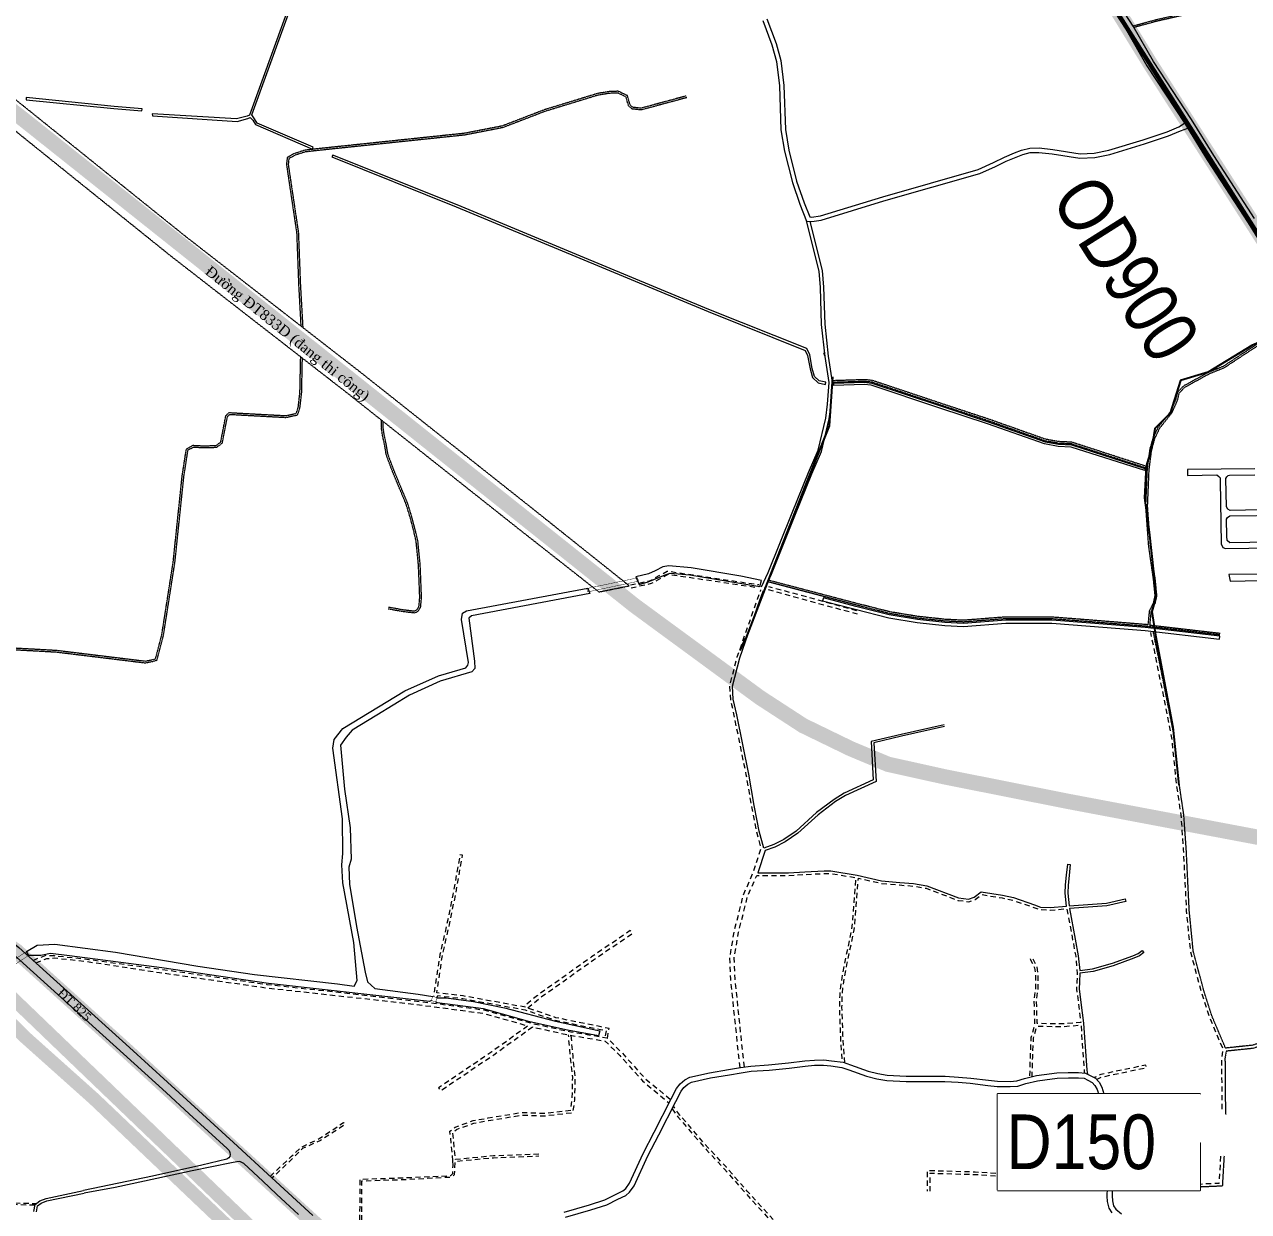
# Model space of a CAD drawing. Header units: metres. Extents: x 556238 to 587446, y 1177111 to 1219372.
# Drawn here: x 576422 to 577821, y 1198130 to 1199487 of the extents above; entities that cross this region are included whole.
import ezdxf
from ezdxf.enums import TextEntityAlignment as Align

# ---------------------------------------------------------------- set-up
doc = ezdxf.new("R2010")
doc.units = ezdxf.units.M
doc.header["$MEASUREMENT"] = 0
doc.set_wipeout_variables(frame=1)
for name, pattern in [('ACAD_ISO03W100', [30, 12, -18]), ('CONTINOUS', [0]), ('DASHED2', [0.375, 0.25, -0.125]), ('Xr_GT Ben Luc$0$ACAD_ISO05W100', [33, 24, -3, 0, -3, 0, -3]), ('Xr_Nen GT$0$DASHED', [0.75, 0.5, -0.25]), ('Xr_Nen GT$0$MON', [10, 6, -4])]:
    doc.linetypes.add(name, pattern=pattern)
for name, color, linetype, lineweight in [('CNTV- GHI CHU', 7, 'Continuous', 13), ('PHL_VUNG CAP NUOC', 4, 'Xr_GT Ben Luc$0$ACAD_ISO05W100', 40), ('Pipe Existing', 1, 'ACAD_ISO03W100', 60), ('Pipe Existing_DTDH', 4, 'ACAD_ISO03W100', 40), ('PMV_TEXT', 3, 'CONTINOUS', 25), ('Xr_Nen GT$0$CAU-CONG', 4, 'Continuous', 0), ('Xr_Nen GT$0$DUONG BT-NEN BT', 38, 'Continuous', 0), ('Xr_Nen GT$0$DUONG NHUA', 38, 'Continuous', 0), ('Xr_Nen GT$0$DUONG_DA', 38, 'Xr_Nen GT$0$MON', 0), ('Xr_Nen GT$1$SONG_HO', 250, 'Continuous', 0)]:
    doc.layers.add(name, color=color, linetype=linetype, lineweight=lineweight)
for name, color, linetype in [('Diameter_Text', 2, 'Continuous'), ('DUONG GIAO THONG', 7, 'Continuous'), ('Unknown_Line_Type', 7, 'Continuous')]:
    doc.layers.add(name, color=color, linetype=linetype)
doc.styles.add('UTM', font='')
doc.styles.add('VNI-Helve-Condense_G', font='Vhelvcn.ttf')
doc.styles.add('Xr_Nen GT$0$ROMANC', font='romanc.shx')
doc.styles.add('Xr_Nen GT$0$ROMANS', font='romans.shx')
doc.styles.get('UTM').set_extended_font_data('UTM Swiss Condensed')
doc.linetypes.add('Xr_Nen GT$0$TAL_N_P', pattern='A,2,[130,ltypeshp.shx,S=1,R=0,X=0,Y=-1],4,[130,ltypeshp.shx,S=2,R=0,X=0,Y=-2],2', length=8)
doc.linetypes.add('Xr_Nen GT$0$TAL_N_T', pattern='A,2,[130,ltypeshp.shx,S=1,R=0,X=0,Y=1],4,[130,ltypeshp.shx,S=2,R=0,X=0,Y=2],2', length=8)
doc.linetypes.add('Xr_Nen GT$0$TL_P', pattern='A,2,[130,ltypeshp.shx,S=1,R=0,X=0,Y=-1],2', length=4)

# ---------------------------------------------------------------- blocks, each defined once
blk = doc.blocks.new('GT CHINH')
at = {"layer": 'DUONG GIAO THONG', "color": 9, "ltscale": 5, "const_width": 17.5}
for points in [[(11758.5, -2144.4), (11756.8, -2087.5), (11765.2, -1950.3), (11769, -1899.9), (11762.3, -1846.3), (11754.7, -1703.3), (11742, -1474.3), (11731.5, -1436.9), (11711.9, -1407.1), (11640.7, -1341.3), (11469.5, -1181), (11146.8, -884.7), (11078.8, -823.2), (11020.2, -770.3), (10914.6, -697.4), (10827.4, -644), (10795.2, -630.1), (10708.1, -612.3), (10533.8, -581.3), (10368.2, -542.9), (10185.4, -498.7), (10068.3, -471.3)], [(9600.3, 1241.1), (10380.2, 697.4), (10412.9, 663), (11029.8, 179.5), (11728, -375.9), (11871.1, -480.9), (11920.5, -513), (11974.9, -539.4), (12017.6, -557.2), (12082.5, -571.6), (12223.9, -599.7), (12749, -698.9), (12818.4, -714), (12898.7, -727.7), (12974.7, -733), (13015.1, -731.5), (13104.1, -722.6), (13602.9, -678.1), (13998.1, -636.4), (14123.6, -617.4), (14474.4, -540.8)], [(12763.4, -702), (12635.5, -257), (12509.2, -54.9), (12317.3, 244), (12185.5, 458.4), (11982, 784.7), (11859.5, 979.9), (11817.8, 1046.1), (11650.6, 1359.5), (11549.8, 1547.7), (11488.4, 1659.3), (11392.1, 1830.1), (11303.3, 1986.2), (11214.7, 2136.7), (11196, 2163.5), (11124.7, 2246), (11046.8, 2334.7), (10875.2, 2529.7), (10791.4, 2624.7), (10680.8, 2750.4), (10613.8, 2825.8)]]:
    blk.add_lwpolyline(points, dxfattribs=at)
blk = doc.blocks.new('DTDH_EXISTING_PIPE')
at = {"layer": 'Pipe Existing_DTDH', "color": 3, "linetype": 'DASHED2', "ltscale": 200, "const_width": 15, "elevation": 0.8, "flags": 128}
for points in [[(299.1, -1601.8), (225.6, -1689.8), (77.2, -1896), (-11.3, -2040.1), (-169.7, -2299.3), (-221.1, -2360.2), (-265.3, -2418), (-320, -2488.8), (-398.2, -2594), (-440.4, -2650.1), (-483.7, -2705.8), (-530.4, -2771.4), (-541.3, -2785.3), (-547.5, -2791), (-551.7, -2792.2), (-564.3, -2769.6), (-572, -2741), (-590.4, -2702.8), (-601.5, -2688.1), (-604.9, -2687.4), (-612.8, -2688.1), (-665, -2696.1), (-671.7, -2566), (-674.9, -2437.5), (-677.1, -2370.9), (-680.8, -2325.8), (-688, -2295.8), (-695.7, -2281.4), (-712.8, -2259.2), (-810.3, -2163), (-952.9, -2032.8), (-1398.1, -1605.1), (-1431, -1574.6), (-1525.7, -1515.4), (-1602.5, -1464.7), (-1681.1, -1448), (-1944, -1395.2), (-2376.7, -1283.2), (-2428.1, -1265.9)], [(-886.6, -2116.8), (-955.1, -2053.1), (-1001, -2009.8), (-1068.3, -1946.8), (-1116.8, -1899.7), (-1211.2, -1809.9), (-1266.6, -1757.1), (-1345.7, -1686.4), (-1400.1, -1632.5), (-1436.6, -1604.1), (-1583.5, -1505.9), (-1614.2, -1489.9), (-1637.8, -1484.3), (-1709.8, -1466.1), (-1775.5, -1451.6)]]:
    blk.add_lwpolyline(points, dxfattribs=at)

msp = doc.modelspace()

# ---------------------------------------------------------------- linework, layer by layer
at = {"layer": 'PHL_VUNG CAP NUOC', "color": 13, "ltscale": 5, "const_width": 10}
msp.add_lwpolyline([(575459.90607, 1198727.15504), (575576.96232, 1198699.74477), (575759.72849, 1198655.59797), (575925.38727, 1198617.21235), (576099.63346, 1198586.19001), (576186.78006, 1198568.36678), (576218.94424, 1198554.49092), (576306.13663, 1198501.06794), (576411.78893, 1198428.14328), (576470.34093, 1198375.26813), (576538.38921, 1198313.8174), (576861.07796, 1198017.42477), (577032.26935, 1197857.15532), (577103.50952, 1197791.36221), (577123.04115, 1197761.56253), (577133.60171, 1197724.21689), (577146.27072, 1197495.12877), (577153.82235, 1197352.15622), (577160.55216, 1197298.53275), (577156.75774, 1197248.18315), (577148.41046, 1197110.98471), (577150.04058, 1197054.11173)], dxfattribs=at)
at = {"layer": 'Xr_Nen GT$0$CAU-CONG', "const_width": 0.5, "flags": 128}
for points in [[(577123.72143, 1198850.61666), (577065.52943, 1198838.36266), (577064.70519, 1198842.27682), (577122.89719, 1198854.53082)], [(576426.68663, 1198422.94065), (576412.1215, 1198413.31337), (576409.36444, 1198417.48454), (576423.92957, 1198427.11181)], [(576893.4709, 1198374.14618), (576888.64842, 1198375.94559), (576886.90048, 1198371.26107), (576891.72297, 1198369.46166)]]:
    msp.add_lwpolyline(points, close=True, dxfattribs=at)
at = {"layer": 'Xr_Nen GT$0$DUONG BT-NEN BT', "flags": 128}
for points in [[(577264.58432, 1198844.20295), (577272.13393, 1198860.44656), (577299.646, 1198928.70764), (577318.21548, 1198974.78099), (577329.09682, 1199000.32808), (577337.88026, 1199037.11777), (577339.97674, 1199053.23958), (577341.70649, 1199077.98195), (577337.15027, 1199107.39909), (577333.0641, 1199144.18876), (577331.81222, 1199186.49427), (577330.26549, 1199205.19752), (577316.04404, 1199262.56239)], [(577268.21168, 1198842.51705), (577275.80509, 1198858.85489), (577303.356, 1198927.21236), (577321.91088, 1198973.24947), (577332.90912, 1198999.07102), (577341.81975, 1199036.39343), (577343.9587, 1199052.84184), (577345.72805, 1199078.15068), (577341.11632, 1199107.92623), (577337.05755, 1199144.46916), (577335.80734, 1199186.71841), (577334.22383, 1199205.86643), (577320.12724, 1199262.14483)], [(577473.309, 1198686.34697), (577423.98994, 1198675.47692), (577389.67958, 1198667.30427), (577392.29263, 1198623.32831), (577358.97309, 1198608.32316), (577347.38124, 1198601.10249), (577327.44784, 1198585.97213), (577304.03507, 1198564.73606), (577290.11333, 1198555.08834), (577278.71169, 1198549.3703), (577267.22361, 1198545.44728), (577261.89547, 1198564.92034), (577259.57593, 1198576.66162), (577256.20374, 1198594.15833), (577249.99499, 1198629.80199), (577236.10168, 1198697.75878), (577232.23292, 1198715.57131), (577231.19231, 1198730.53473), (577239.61732, 1198763.12568), (577262.68765, 1198829.02889), (577266.66585, 1198839.84835)], [(577473.73947, 1198684.39385), (577424.43692, 1198673.52743), (577392.76339, 1198665.98287), (577395.41001, 1198621.44201), (577360.38845, 1198605.67037), (577349.08484, 1198598.62925), (577329.36616, 1198583.66187), (577305.90518, 1198562.38209), (577291.64779, 1198552.50176), (577279.87423, 1198546.59719), (577268.57545, 1198542.73882), (577260.08724, 1198516.95903), (577295.3245, 1198516.99064), (577313.97237, 1198518.32531), (577336.01068, 1198519.35458), (577343.68873, 1198519.40433), (577373.97692, 1198514.4364), (577401.51351, 1198508.16941), (577422.56964, 1198506.24962), (577438.07019, 1198505.01755), (577453.55114, 1198502.43932), (577489.7769, 1198488.62314), (577501.14546, 1198487.19189), (577507.47056, 1198489.37971), (577515.80616, 1198495.42079), (577540.16252, 1198491.44491), (577552.61026, 1198488.77955), (577576.75342, 1198480.46312), (577583.50946, 1198478.07036), (577594.53986, 1198477.47225), (577613.3088, 1198479.17725), (577611.78342, 1198493.84796), (577612.03861, 1198503.34041), (577613.0808, 1198514.44894), (577614.57947, 1198527.07571), (577617.55856, 1198526.72212), (577616.06424, 1198514.13198), (577615.03484, 1198503.15979), (577614.78761, 1198493.96327), (577616.30008, 1198479.41669), (577658.88733, 1198482.38056), (577680.26132, 1198487.39405), (577680.9464, 1198484.47332), (577659.33692, 1198479.4046), (577616.54409, 1198476.42642), (577623.15836, 1198441.23373), (577626.70037, 1198422.31549), (577628.35239, 1198405.57198), (577642.97305, 1198407.33213), (577665.62455, 1198413.73259), (577689.04925, 1198422.23295), (577694.98386, 1198424.76623), (577699.88987, 1198428.51757), (577701.71213, 1198426.13443), (577696.50744, 1198422.1547), (577690.15065, 1198419.44121), (577666.54532, 1198410.8753), (577643.56377, 1198404.38158), (577628.59807, 1198402.57989), (577628.02711, 1198392.37116), (577627.61445, 1198384.35959), (577629.75871, 1198368.99965), (577632.58833, 1198345.22212), (577636.37138, 1198291.6437), (577637.07016, 1198286.95323)]]:
    msp.add_lwpolyline(points, dxfattribs=at)
at = {"layer": 'Xr_Nen GT$0$DUONG NHUA', "flags": 128}
for points in [[(577828.34265, 1199265.42178), (577781.65974, 1199337.33951), (577756.17879, 1199378.77707), (577712.75566, 1199444.80925), (577689.59991, 1199485.42754), (577662.05596, 1199528.04907)], [(577654.47417, 1199523.19951), (577681.90514, 1199480.75282), (577705.07867, 1199440.10332), (577748.58391, 1199373.94628), (577774.05083, 1199332.53153), (577820.74889, 1199260.59047), (577853.09358, 1199208.71246)], [(577265.83528, 1199491.79721), (577276.41046, 1199463.84753), (577281.53955, 1199445.05447), (577284.838, 1199417.08702), (577286.72176, 1199366.79498), (577290.81907, 1199342.35094), (577299.84112, 1199306.72613), (577308.3934, 1199281.59009), (577316.08092, 1199262.52428), (577321.89491, 1199262.02975), (577332.78704, 1199263.45726), (577404.47943, 1199285.43844), (577513.93669, 1199316.7078), (577531.90403, 1199324.94894), (577544.2334, 1199331.03646), (577555.48069, 1199335.64725), (577563.31505, 1199338.63634), (577571.78664, 1199340.71791), (577581.6814, 1199340.99645), (577596.94861, 1199339.27927), (577628.444, 1199334.3024), (577645.49076, 1199335.04949), (577662.83676, 1199338.60496), (577702.28803, 1199350.72348), (577729.88021, 1199359.88412), (577743.50348, 1199365.52008), (577751.76914, 1199368.76641)], [(577270.46337, 1199493.69443), (577281.17127, 1199465.39398), (577286.46141, 1199446.01082), (577289.82701, 1199417.47403), (577291.7062, 1199367.30394), (577295.71638, 1199343.3797), (577304.63902, 1199308.14742), (577313.08236, 1199283.33158), (577319.56835, 1199267.2457), (577321.7806, 1199267.05753), (577331.72191, 1199268.36042), (577403.05974, 1199290.23289), (577512.1977, 1199321.41104), (577529.75452, 1199329.46388), (577542.17584, 1199335.5968), (577553.64096, 1199340.29689), (577561.82165, 1199343.41812), (577571.11215, 1199345.7009), (577581.8915, 1199346.00435), (577597.61858, 1199344.23544), (577628.72759, 1199339.31963), (577644.87546, 1199340.02732), (577661.59783, 1199343.45497), (577700.76602, 1199355.48653), (577728.13454, 1199364.57292), (577741.48422, 1199370.09569), (577748.27073, 1199374.42253)], [(577828.49244, 1198979.10367), (577751.54289, 1198978.34573), (577751.74124, 1198971.59351), (577785.28258, 1198972.24888), (577787.25765, 1198970.35741), (577789.06837, 1198968.71254), (577789.06837, 1198965.29963), (577789.9848, 1198893.33828), (577791.90645, 1198889.12207), (577795.08143, 1198887.95321), (577875.20094, 1198889.31704)], [(577870.73292, 1198932.82583), (577800.34765, 1198931.52201), (577797.53102, 1198933.10092), (577796.08824, 1198935.70954), (577795.38591, 1198968.12245), (577796.35347, 1198970.05627), (577798.21966, 1198971.36848), (577799.46363, 1198971.99009), (577828.69992, 1198972.19726)], [(577880.97388, 1198858.6827), (577798.81311, 1198858.17877), (577800.52272, 1198850.4913), (577886.31862, 1198852.63151)], [(575361.52225, 1198751.47143), (575361.52225, 1198751.47143), (575398.65066, 1198746.76477), (575412.61561, 1198744.07853), (575509.42335, 1198719.9824), (575578.09534, 1198704.61489), (575760.89648, 1198660.45964), (575886.60895, 1198630.42174), (575926.3412, 1198622.12101), (575965.55265, 1198615.06939), (576017.84326, 1198605.93901), (576100.50987, 1198591.11261), (576149.63505, 1198582.43086), (576164.00163, 1198579.5004), (576188.3346, 1198573.12829), (576199.80857, 1198568.6116), (576221.28006, 1198558.92238), (576288.8677, 1198517.82904), (576328.7371, 1198492.76703), (576377.55602, 1198460.73738), (576398.35522, 1198445.71221), (576415.05733, 1198431.92877), (576541.74028, 1198317.52824)], [(576541.74028, 1198317.52824), (576585.35622, 1198277.64739), (576660.70644, 1198208.6355), (576704.52608, 1198168.39155), (576751.50413, 1198125.23201)], [(577038.63666, 1198129.2838), (577067.58699, 1198137.54548), (577085.33333, 1198143.25199), (577097.54025, 1198149.17664), (577105.92168, 1198153.37895), (577109.20897, 1198156.18838), (577113.44501, 1198162.19545), (577128.97861, 1198196.32128), (577141.85818, 1198220.42555), (577161.11658, 1198258.58148), (577167.38709, 1198270.70031), (577171.43528, 1198276.0376), (577176.96421, 1198280.60404), (577182.44678, 1198283.42978), (577204.9503, 1198288.55175), (577226.73279, 1198292.25926), (577240.44166, 1198294.51969), (577252.15059, 1198296.17633), (577272.54373, 1198297.41136), (577295.31402, 1198299.92027), (577313.81182, 1198302.18044), (577324.90893, 1198303.0605), (577335.62316, 1198303.32816), (577344.56325, 1198302.34549), (577357.7776, 1198300.4719), (577366.32088, 1198297.4113), (577386.37734, 1198290.50021), (577397.53148, 1198287.60742), (577408.2831, 1198285.74633), (577430.03742, 1198284.45834), (577448.55073, 1198284.54479), (577474.31152, 1198284.54488), (577489.8309, 1198283.60593), (577503.82452, 1198282.47077), (577524.05023, 1198279.95299), (577534.24137, 1198278.79349), (577548.61572, 1198278.6408), (577556.36824, 1198279.12198), (577565.09797, 1198282.06292), (577578.77258, 1198285.31202), (577587.55489, 1198286.51346), (577601.97976, 1198288.27588), (577615.22419, 1198288.6911), (577627.09151, 1198288.81895), (577635.00062, 1198288.02864), (577640.29857, 1198285.41011), (577646.50205, 1198282.19802), (577650.41118, 1198277.62802), (577653.75653, 1198271.9055), (577656.0363, 1198264.5156), (577659.86062, 1198238.21188), (577663.78588, 1198211.3747), (577667.66907, 1198185.24793), (577667.599, 1198176.44065), (577666.96334, 1198168.71263), (577665.57082, 1198156.27735), (577665.37018, 1198147.61393), (577665.75931, 1198142.12103), (577667.08971, 1198136.24834), (577669.6854, 1198132.46397), (577675.97231, 1198127.36065)], [(577040.15782, 1198123.47836), (577069.32909, 1198131.8031), (577087.57269, 1198137.6695), (577100.19489, 1198143.79571), (577109.26423, 1198148.34293), (577113.67892, 1198152.11588), (577118.67275, 1198159.19756), (577134.36045, 1198193.66193), (577147.18307, 1198217.6596), (577166.45937, 1198255.85101), (577172.47911, 1198267.48518), (577175.7941, 1198271.85579), (577180.28708, 1198275.56662), (577184.51974, 1198277.74815), (577206.12037, 1198282.66461), (577227.72425, 1198286.34172), (577241.35013, 1198288.58846), (577252.75317, 1198290.20183), (577273.05395, 1198291.43126), (577296.00646, 1198293.96026), (577314.41311, 1198296.20929), (577325.22125, 1198297.06643), (577335.36916, 1198297.31994), (577343.81415, 1198296.39169), (577356.3298, 1198294.61717), (577364.33168, 1198291.75052), (577384.64423, 1198284.75119), (577396.26453, 1198281.7375), (577407.59193, 1198279.77675), (577429.87395, 1198278.45751), (577448.56475, 1198278.54479), (577474.13019, 1198278.54488), (577489.40712, 1198277.6206), (577503.21109, 1198276.50083), (577523.34048, 1198273.99504), (577533.86939, 1198272.79711), (577548.7699, 1198272.63882), (577557.53185, 1198273.18265), (577566.75271, 1198276.28905), (577579.87531, 1198279.40699), (577588.32538, 1198280.56298), (577602.43854, 1198282.28732), (577615.35053, 1198282.69212), (577626.82473, 1198282.81573), (577633.31935, 1198282.16676), (577637.58965, 1198280.05615), (577642.70357, 1198277.40822), (577645.50248, 1198274.13613), (577648.22727, 1198269.47515), (577650.1657, 1198263.19168), (577653.92305, 1198237.34861), (577657.85005, 1198210.4995), (577661.66554, 1198184.82822), (577661.60096, 1198176.71082), (577660.99077, 1198169.29255), (577659.57857, 1198156.68146), (577659.36526, 1198147.47108), (577659.80661, 1198141.24114), (577661.49185, 1198133.80208), (577665.22911, 1198128.35337)], [(576734.95881, 1198126.62585), (576720.18221, 1198140.04285), (576709.85117, 1198149.71821), (576694.21922, 1198164.41079), (576672.36814, 1198184.8853), (576668.10875, 1198186.86668), (576664.51326, 1198186.80731), (576658.45129, 1198185.56021), (576613.44147, 1198176.19579), (576572.94779, 1198167.67487), (576525.21521, 1198157.38658), (576489.76773, 1198150.80768)], [(576432.29975, 1198129.83685), (576433.73489, 1198138.04998), (576439.31687, 1198142.08213), (576446.34101, 1198144.78154), (576489.15302, 1198153.74402)], [(576435.30203, 1198129.58977), (576436.48019, 1198136.33223), (576440.75725, 1198139.42177), (576447.19193, 1198141.89465), (576489.76773, 1198150.80768)]]:
    msp.add_lwpolyline(points, dxfattribs=at)
msp.add_lwpolyline([(577796.2252, 1198921.62817), (577797.38083, 1198923.33882), (577799.82016, 1198925.26317), (577861.48758, 1198926.28214), (577864.91729, 1198923.65704), (577867.17949, 1198919.28186), (577873.45527, 1198900.76032), (577872.50666, 1198897.77064), (577868.93087, 1198895.80179), (577800.16231, 1198894.69089), (577796.95149, 1198897.17021), (577796.51348, 1198901.98285)], close=True, dxfattribs=at)
at = {"layer": 'Xr_Nen GT$0$DUONG NHUA'}
msp.add_lwpolyline([(576408.52054, 1198424.35778), (576535.03815, 1198310.10655), (576583.55087, 1198265.81718), (576610.13459, 1198241.74521), (576653.48286, 1198201.74613), (576655.63459, 1198199.47134), (576656.50785, 1198197.32116), (576656.88206, 1198194.98405), (576656.60133, 1198192.95856), (576655.26037, 1198191.05769), (576653.13981, 1198189.71776), (576624.44474, 1198182.8269), (576568.08386, 1198170.24322), (576489.15302, 1198153.74402)], dxfattribs=at)
at = {"layer": 'Xr_Nen GT$0$DUONG_DA', "linetype": 'Xr_Nen GT$0$DASHED', "flags": 128}
for points in [[(577689.41819, 1199485.67157), (577715.78381, 1199492.81671), (577763.6774, 1199503.66704), (577782.7549, 1199508.07722), (577909.2776, 1199567.75191), (578161.43999, 1199677.40602), (578270.99571, 1199724.34379), (578271.78334, 1199722.50541), (578162.23259, 1199675.56977), (577910.10316, 1199565.92999), (577783.4142, 1199506.17689), (577764.12359, 1199501.71744), (577716.26682, 1199490.87546), (577690.55388, 1199483.8474)], [(576240.34097, 1199504.1215), (576386.46126, 1199385.49784), (576589.14892, 1199222.40875), (576790.15735, 1199066.29022), (576985.98073, 1198911.06881), (577078.52302, 1198838.34189), (577113.2514, 1198845.34228), (577003.32796, 1198933.04782), (576807.44189, 1199088.31892), (576606.51429, 1199244.37467), (576404.06171, 1199407.27462), (576242.7823, 1199538.20479)], [(577178.35328, 1199405.48945), (577126.61508, 1199391.49225), (577117.49525, 1199392.51871), (577114.21738, 1199395.20934), (577111.10207, 1199405.90175), (577100.70965, 1199410.88065), (577090.23445, 1199410.46752), (577076.86314, 1199408.30809), (577016.13912, 1199389.70382), (576967.98331, 1199371.19247), (576924.77179, 1199362.77063), (576754.83493, 1199344.88753), (576741.94459, 1199343.39606), (576729.7758, 1199339.43396), (576722.11056, 1199335.09832), (576721.23212, 1199327.19864), (576732.87556, 1199249.11316), (576735.15863, 1199188.7366), (576737.67156, 1199142.64134)], [(577178.87558, 1199403.55885), (577126.76979, 1199389.46221), (577116.68362, 1199390.59743), (577112.47027, 1199394.05595), (577109.43191, 1199404.48423), (577100.29284, 1199408.86266), (577090.43402, 1199408.47384), (577077.31764, 1199406.35558), (577016.79166, 1199387.81198), (576968.53763, 1199369.26288), (576925.06832, 1199360.79079), (576755.05452, 1199342.8996), (576742.37338, 1199341.43233), (576730.58579, 1199337.59434), (576723.9853, 1199333.86095), (576723.24863, 1199327.23623), (576734.86996, 1199249.29899), (576737.15649, 1199188.83086), (576739.91732, 1199140.72967)], [(577893.14974, 1199147.04287), (577861.94557, 1199134.88534), (577838.57231, 1199126.4849), (577815.20164, 1199111.34272), (577792.51091, 1199096.33337), (577775.55185, 1199089.45891), (577746.94384, 1199073.75221), (577739.91271, 1199066.392), (577737.94815, 1199057.88494), (577731.93685, 1199044.28014), (577717.67651, 1199026.18789), (577712.29277, 1199015.08258), (577708.39976, 1199001.6296), (577705.33729, 1198978.59773), (577703.53222, 1198936.43907), (577706.8429, 1198891.16661), (577712.3202, 1198852.86698), (577714.23057, 1198834.03559), (577712.36146, 1198825.6311), (577707.83049, 1198816.41413), (577706.31185, 1198800.75273), (577703.68299, 1198801.05801), (577640.8144, 1198806.1247), (577596.54241, 1198809.57542), (577543.55103, 1198809.68304), (577495.43365, 1198805.92224), (577474.44631, 1198806.9922), (577443.20593, 1198810.31771), (577411.2995, 1198815.5821), (577373.27304, 1198825.24259), (577272.4999, 1198851.74351)], [(577894.75845, 1199144.66279), (577862.64425, 1199133.0112), (577839.46605, 1199124.68086), (577816.29712, 1199109.6694), (577793.44755, 1199094.55497), (577776.41172, 1199087.6494), (577748.17686, 1199072.14757), (577741.73795, 1199065.40729), (577739.85419, 1199057.25012), (577733.66407, 1199043.24061), (577719.38154, 1199025.12022), (577714.16665, 1199014.36321), (577710.36256, 1199001.21752), (577707.33163, 1198978.42279), (577705.53534, 1198936.46933), (577708.83254, 1198891.38137), (577714.30585, 1198853.10958), (577716.25293, 1198833.9164), (577714.26184, 1198824.96343), (577709.78601, 1198815.85862), (577708.29885, 1198800.52199), (577788.90201, 1198791.16173)], [(576228.53247, 1198555.5516), (576247.92203, 1198624.48711), (576257.93164, 1198676.93817), (576276.71289, 1198766.3661), (576282.90118, 1198775.34718), (576286.82742, 1198778.79964), (576308.27095, 1198780.00547), (576457.94459, 1198771.71333), (576559.81075, 1198759.28829), (576568.18621, 1198760.96208), (576571.46391, 1198761.9325), (576578.64268, 1198789.02015), (576591.75422, 1198872.72525), (576601.97637, 1198970.75468), (576606.78348, 1199001.80724), (576614.34226, 1199006.05587), (576625.78085, 1199005.46964), (576640.76364, 1199005.74952), (576646.07779, 1199009.76444), (576651.94434, 1199039.93377), (576655.64237, 1199043.46093), (576720.51468, 1199039.94152), (576732.44447, 1199042.51539), (576734.66896, 1199049.18356), (576736.6591, 1199066.37107), (576737.53072, 1199107.17396)], [(576230.45776, 1198555.01007), (576249.87052, 1198624.02805), (576259.89273, 1198676.54515), (576278.58765, 1198765.56202), (576284.40768, 1198774.00865), (576287.62937, 1198776.84158), (576308.27178, 1198778.00236), (576457.768, 1198769.72005), (576559.88758, 1198757.2641), (576568.66705, 1198759.01863), (576573.10927, 1198760.33382), (576580.60252, 1198788.60811), (576593.73809, 1198872.46661), (576603.96043, 1198970.49783), (576608.61117, 1199000.54026), (576614.81779, 1199004.02887), (576625.74831, 1199003.46868), (576641.45075, 1199003.76201), (576647.89476, 1199008.63055), (576653.78591, 1199038.9264), (576656.39721, 1199041.41704), (576720.67423, 1199037.92993), (576733.98085, 1199040.80085), (576736.63182, 1199048.74744), (576738.65662, 1199066.23425), (576739.47703, 1199105.66326)], [(577705.71658, 1198981.54922), (577619.5048, 1199009.51744), (577604.46952, 1199010.26119), (577589.39992, 1199012.91801), (577524.54249, 1199035.86444), (577469.97671, 1199053.886), (577391.13414, 1199080.22157), (577382.11421, 1199081.05472), (577345.48325, 1199079.85034)], [(577705.47943, 1198979.48952), (577619.14006, 1199007.53304), (577604.24561, 1199008.26983), (577588.88927, 1199010.9772), (577523.89527, 1199033.97194), (577469.34628, 1199051.98795), (577390.71988, 1199078.25132), (577382.05442, 1199079.05173), (577345.68274, 1199077.87681)], [(576837.97381, 1198821.12468), (576853.97143, 1198818.18723), (576861.33412, 1198817.30164), (576867.73936, 1198816.58323), (576870.39616, 1198817.96833), (576872.71285, 1198821.37987), (576873.71035, 1198832.07674), (576872.21232, 1198869.17421), (576869.54965, 1198896.11144), (576867.1701, 1198906.36969), (576862.58851, 1198923.89092), (576858.08835, 1198938.6762), (576843.50835, 1198973.59395), (576837.25492, 1198989.82276), (576835.16944, 1198996.35207), (576833.58465, 1199005.73454), (576830.91, 1199018.43649), (576829.72782, 1199026.91316), (576830.08881, 1199034.64291)], [(576837.61262, 1198819.15757), (576853.67112, 1198816.20894), (576861.10324, 1198815.31499), (576868.12285, 1198814.52768), (576871.76761, 1198816.42784), (576874.65644, 1198820.68192), (576875.71411, 1198832.024), (576874.20835, 1198869.31304), (576871.5272, 1198896.43714), (576869.11209, 1198906.84873), (576864.5134, 1198924.43529), (576859.97252, 1198939.35438), (576845.36461, 1198974.33896), (576839.14226, 1198990.48715), (576837.11784, 1198996.82526), (576835.55002, 1199006.10729), (576832.8813, 1199018.78108), (576831.7344, 1199027.00473), (576832.00681, 1199033.30854)], [(577788.6713, 1198789.17508), (577703.48725, 1198799.06731), (577640.65636, 1198804.13095), (577596.46255, 1198807.57558), (577543.62704, 1198807.68288), (577495.46076, 1198803.91826), (577474.28943, 1198804.9976), (577442.93706, 1198808.33503), (577410.88973, 1198813.62267), (577372.77248, 1198823.30622), (577271.64343, 1198849.90074)], [(577911.90574, 1198537.032), (577921.51089, 1198495.71582), (577926.06753, 1198477.30192), (577929.06631, 1198467.65957), (577934.1901, 1198452.28272), (577940.74854, 1198435.18637), (577947.3447, 1198419.60911), (577955.69639, 1198399.94225), (577963.48844, 1198379.65927), (577966.58129, 1198370.46923), (577967.7914, 1198361.23128), (577968.65874, 1198354.09356), (577968.2165, 1198347.32956), (577937.37002, 1198342.44022), (577918.16474, 1198342.21338), (577901.09618, 1198340.57686), (577885.93522, 1198336.35446), (577858.24674, 1198329.82619), (577825.59092, 1198319.91823), (577795.04838, 1198316.73912), (577779.57235, 1198353.18649), (577770.70851, 1198380.8004), (577758.17273, 1198427.21315), (577753.58178, 1198473.94027), (577750.16002, 1198544.29505), (577747.32248, 1198583.69185), (577742.12446, 1198618.54549), (577736.66458, 1198671.95988), (577720.77311, 1198752.12993), (577712.51112, 1198792.55833)], [(577973.92744, 1198274.8413), (577969.66702, 1198278.94407), (577964.41336, 1198284.15054), (577961.97154, 1198287.52908), (577960.83886, 1198289.9185), (577959.74934, 1198292.55776), (577959.52133, 1198297.03026), (577960.48848, 1198302.88913), (577965.03878, 1198323.36587), (577967.70955, 1198332.96122), (577968.32117, 1198339.6887), (577968.07367, 1198343.10668), (577937.65601, 1198338.85079), (577918.52149, 1198339.0349), (577901.89888, 1198337.10134), (577886.73933, 1198332.84534), (577859.18334, 1198326.34831), (577826.30637, 1198316.37325), (577795.83572, 1198313.20162), (577794.41974, 1198305.02496), (577795.0976, 1198223.07038), (577791.36214, 1198158.93888), (577722.8912, 1198155.97991)]]:
    msp.add_lwpolyline(points, dxfattribs=at)
at = {"layer": 'Xr_Nen GT$0$DUONG_DA', "flags": 128}
for points in [[(577114.54738, 1198846.40539), (577137.39049, 1198851.43128), (577156.60164, 1198862.25587), (577261.44834, 1198846.67229)], [(577115.27797, 1198843.08481), (577138.61707, 1198848.21983), (577157.25496, 1198858.72141), (577260.94848, 1198843.30923)], [(577271.88798, 1198841.0421), (577373.72215, 1198813.28843), (577374.61617, 1198816.56878), (577272.782, 1198844.32246)], [(577240.12315, 1198294.44647), (577239.24583, 1198300.18527), (577229.22961, 1198395.48663), (577228.1797, 1198419.97873), (577233.38753, 1198450.47613), (577243.88635, 1198492.11743), (577254.9188, 1198517.24942), (577264.15411, 1198545.29826), (577258.97331, 1198564.23286), (577256.63146, 1198576.08703), (577253.25287, 1198593.61701), (577247.04701, 1198629.24401), (577233.16615, 1198697.13994), (577229.25521, 1198715.14666), (577228.16569, 1198730.81327), (577236.74426, 1198763.99823), (577259.86387, 1198830.04221), (577263.85015, 1198840.88365)], [(577722.73577, 1198159.57656), (577787.95735, 1198162.3951), (577791.49673, 1198223.16026), (577790.81718, 1198305.31958), (577792.50342, 1198315.05692), (577776.75762, 1198352.13962), (577767.8306, 1198379.95036), (577755.21149, 1198426.67164), (577750.58891, 1198473.7206), (577747.16526, 1198544.1144), (577744.33844, 1198583.36236), (577739.14705, 1198618.1715), (577733.69445, 1198671.51472), (577717.83209, 1198751.53793), (577709.57187, 1198791.95766)], [(577088.38289, 1198327.85373), (577090.07461, 1198339.06863), (577081.08371, 1198340.90663), (577029.22624, 1198351.50781), (576994.92132, 1198363.38133), (576923.42488, 1198376.33986), (576893.22322, 1198379.98743), (576899.66425, 1198423.09594), (576907.60175, 1198457.99184), (576914.50463, 1198491.45888), (576922.59269, 1198537.31114), (576919.63831, 1198537.83228), (576911.55775, 1198492.02258), (576904.66973, 1198458.62761), (576896.7139, 1198423.65108), (576889.34947, 1198375.76784)], [(577245.06573, 1198295.20207), (577244.20617, 1198300.82473), (577234.21839, 1198395.85537), (577233.19789, 1198419.66143), (577238.28341, 1198449.44256), (577248.63252, 1198490.49008), (577258.93447, 1198513.95799), (577295.43306, 1198513.99074), (577314.14946, 1198515.33031), (577336.09041, 1198516.35503), (577343.45399, 1198516.40274), (577372.31562, 1198511.6688), (577369.75796, 1198478.87678), (577367.49558, 1198452.5787), (577359.15743, 1198413.07318), (577354.98366, 1198389.6785), (577353.83847, 1198377.18213), (577353.47203, 1198363.63181), (577354.56975, 1198330.78822), (577356.40955, 1198300.68238)], [(577359.56327, 1198299.83395), (577357.56671, 1198330.92944), (577356.47338, 1198363.64137), (577356.83476, 1198377.00451), (577357.95947, 1198389.27743), (577362.10251, 1198412.49982), (577370.46881, 1198452.13872), (577372.74795, 1198478.63157), (577375.27753, 1198511.06368), (577401.04236, 1198505.19993), (577422.31458, 1198503.26043), (577437.70425, 1198502.03717), (577452.76238, 1198499.52937), (577489.04459, 1198485.69165), (577501.46491, 1198484.128), (577508.87121, 1198486.68979), (577516.5554, 1198492.25878), (577539.60646, 1198488.49597), (577551.80473, 1198485.88403), (577575.76411, 1198477.6309), (577582.9154, 1198475.09817), (577594.59463, 1198474.46488), (577613.53682, 1198476.18561), (577620.2096, 1198440.68165), (577623.72765, 1198421.89136), (577625.55906, 1198401.96625), (577625.03142, 1198392.53208), (577624.6037, 1198384.22817), (577626.78332, 1198368.61497), (577629.46869, 1198346.04962), (577609.35154, 1198344.51573), (577579.60796, 1198344.73209), (577578.94799, 1198371.28508), (577580.93055, 1198385.92413), (577580.8657, 1198401.15334), (577579.66486, 1198409.30903), (577574.51162, 1198419.84072), (577571.81691, 1198418.52218), (577576.76489, 1198408.40998), (577577.86664, 1198400.92731), (577577.92969, 1198386.11999), (577575.94296, 1198371.45016), (577576.63056, 1198343.78553), (577572.4996, 1198328.48065), (577571.53313, 1198306.35657), (577570.89862, 1198283.83461)], [(576997.135, 1198362.61513), (577010.66567, 1198373.78232), (577049.1164, 1198401.10919), (577072.34901, 1198417.62057), (577116.65409, 1198447.76647), (577114.40391, 1198451.07353), (577070.06508, 1198420.90467), (577046.7992, 1198404.36965), (577008.23084, 1198376.95918), (576992.31623, 1198363.85349)], [(576431.52941, 1198417.05736), (576440.12923, 1198420.68178), (576446.6069, 1198422.92143), (576455.78706, 1198422.44556), (576495.38664, 1198418.11323), (576576.57179, 1198407.16715), (576698.96289, 1198389.59241), (576826.28591, 1198375.60421), (576889.78104, 1198368.14338), (576946.86103, 1198360.46453), (577001.45083, 1198345.17273), (577046.52056, 1198335.36308), (577087.65324, 1198328.58287), (577105.25078, 1198310.99756), (577131.32935, 1198282.10378), (577160.97822, 1198257.3359)], [(576434.87892, 1198414.07531), (576441.14658, 1198416.7672), (576447.17718, 1198419.04676), (576456.04428, 1198419.87298), (576495.48295, 1198415.41729), (576576.0916, 1198403.19507), (576698.46007, 1198385.62358), (576825.83409, 1198371.62979), (576889.28096, 1198364.17462), (576946.05097, 1198356.53747), (576997.3609, 1198342.16444), (576955.95927, 1198312.37872), (576895.01577, 1198271.19412), (576897.58984, 1198268.1059), (576958.2476, 1198309.09742), (577002.41106, 1198340.87009), (577045.76944, 1198331.43292), (577085.73476, 1198324.84513), (577102.35044, 1198308.24099), (577128.54872, 1198279.21458), (577158.41378, 1198254.2661)], [(576893.28658, 1198374.14422), (576894.16145, 1198376.72536), (576922.97712, 1198373.37214), (576994.15868, 1198360.47067), (577028.43176, 1198348.60819), (577080.48284, 1198337.96742), (577086.68335, 1198336.69985), (577085.51218, 1198328.9358)], [(577573.89743, 1198283.75013), (577574.53129, 1198306.24885), (577575.48229, 1198328.01875), (577579.18448, 1198341.73509), (577609.45485, 1198341.5149), (577629.73345, 1198343.0611), (577633.387, 1198291.31672), (577633.48379, 1198288.17664)], [(576911.6396, 1198187.93216), (576908.22524, 1198221.71293), (576914.34075, 1198226.47664), (576934.59478, 1198233.76965), (576951.85637, 1198236.84647), (576989.97204, 1198243.11387), (577015.81518, 1198242.29827), (577046.27262, 1198245.81097), (577047.95525, 1198257.96006), (577048.30998, 1198272.44022), (577048.56735, 1198282.94617), (577045.94275, 1198307.50134), (577043.75246, 1198331.87192)], [(577009.87314, 1198195.41043), (576957.80582, 1198193.43283), (576914.5244, 1198189.22315), (576911.37676, 1198220.36507), (576915.80704, 1198223.81606), (576935.37173, 1198230.86085), (576952.36299, 1198233.88949), (576990.16996, 1198240.10613), (577015.94039, 1198239.29283), (577048.92538, 1198243.09703), (577050.95019, 1198257.71677), (577051.30908, 1198272.36675), (577051.57127, 1198283.06938), (577048.92859, 1198307.79369), (577046.80507, 1198331.26221)], [(577647.57077, 1198280.94862), (577653.29961, 1198283.63325), (577704.43012, 1198294.36116), (577703.81409, 1198297.29723), (577652.34233, 1198286.49772), (577644.91766, 1198283.0184)], [(576433.56087, 1198137.0541), (576402.7508, 1198137.84169), (576397.16873, 1198165.44499), (576393.03065, 1198179.17909), (576381.6028, 1198217.10757), (576368.51409, 1198259.20309), (576370.42391, 1198259.79691), (576383.51523, 1198217.69298), (576394.94561, 1198179.75607), (576399.11058, 1198165.93275), (576404.3952, 1198139.80031), (576435.07238, 1198139.01612)], [(577162.16832, 1198247.28883), (577168.81384, 1198238.06789), (577201.39423, 1198200.55477), (577222.0984, 1198178.42714), (577245.91557, 1198151.11753), (577284.76101, 1198108.67852), (577314.05836, 1198075.82614), (577331.21488, 1198057.32739), (577333.4145, 1198059.36741), (577316.27788, 1198077.8447), (577286.98707, 1198110.68975), (577248.15285, 1198153.11651), (577224.32487, 1198180.43851), (577203.6228, 1198202.56389), (577171.17395, 1198239.92556), (577163.73686, 1198250.40071)], [(576702.60382, 1198170.04217), (576727.19494, 1198193.30665), (576737.1017, 1198202.64933), (576745.87135, 1198207.25121), (576758.76534, 1198213.18392), (576786.60219, 1198231.67479), (576788.26213, 1198229.17587), (576760.15536, 1198211.10716), (576747.39941, 1198205.30369), (576739.4019, 1198201.80389), (576729.16671, 1198191.49067), (576704.64535, 1198167.84396)], [(576801.17541, 1198080.1396), (576807.22252, 1198112.92194), (576807.49495, 1198164.82748), (576857.00569, 1198166.57421), (576908.24265, 1198169.33412), (576911.15683, 1198169.93056), (576913.43908, 1198172.0006), (576914.06168, 1198187.1687), (576957.9407, 1198191.43651), (577009.94905, 1198193.41187)], [(576911.67953, 1198182.49861), (576911.6396, 1198187.93216)], [(576799.20859, 1198080.5024), (576805.22348, 1198113.11006), (576805.50505, 1198166.75852), (576856.95831, 1198168.57379), (576906.13592, 1198170.77261), (576909.08532, 1198171.19364), (576911.29732, 1198173.22858), (576911.67953, 1198182.49861)], [(577660.28927, 1198163.49572), (577654.60482, 1198164.02825), (577623.77574, 1198161.44277), (577601.01107, 1198161.22473), (577584.51528, 1198166.91778), (577567.20471, 1198167.55841), (577550.45069, 1198167.26598), (577540.90268, 1198169.99192), (577532.61806, 1198173.30326), (577508.95579, 1198174.87672), (577453.76204, 1198176.46535), (577453.85047, 1198153.00353)], [(577660.00946, 1198160.5088), (577654.59016, 1198161.01649), (577623.91566, 1198158.44397), (577600.52192, 1198158.21991), (577583.95839, 1198163.93633), (577567.1754, 1198164.55745), (577550.05653, 1198164.25864), (577539.93163, 1198167.14929), (577531.94539, 1198170.34137), (577508.81306, 1198171.87958), (577456.7737, 1198173.37742), (577456.85045, 1198153.01484)]]:
    msp.add_lwpolyline(points, dxfattribs=at)
at = {"layer": 'Xr_Nen GT$1$SONG_HO'}
msp.add_line((577335.22109, 1199112.31033), (577336.29971, 1199108.60755), dxfattribs=at)
msp.add_line((577335.22109, 1199112.31033), (577336.29971, 1199108.60755), dxfattribs=at)
msp.add_line((577335.22109, 1199112.31033), (577336.29971, 1199108.60755), dxfattribs=at)
msp.add_line((577335.22109, 1199112.31033), (577336.29971, 1199108.60755), dxfattribs=at)
msp.add_line((577335.22109, 1199112.31033), (577336.29971, 1199108.60755), dxfattribs=at)
msp.add_line((577335.22109, 1199112.31033), (577336.29971, 1199108.60755), dxfattribs=at)
at = {"layer": 'Xr_Nen GT$1$SONG_HO', "linetype": 'Xr_Nen GT$0$TAL_N_T', "flags": 128}
for points in [[(576567.97865, 1199382.95269), (576664.71422, 1199376.23217), (576677.17277, 1199379.90183), (576679.79824, 1199380.99501), (576682.90754, 1199377.74579), (576685.9365, 1199373.0258), (576750.93571, 1199344.69131), (576751.89528, 1199346.87729), (576687.58676, 1199374.36797), (576684.83684, 1199379.34138), (576682.23582, 1199382.8555), (576681.79713, 1199383.95015), (576734.65011, 1199530.35305), (576773.75579, 1199644.25439), (576816.73207, 1199763.33453), (576845.29775, 1199840.19451), (576842.95436, 1199841.06545), (576814.38455, 1199764.19436), (576771.39762, 1199645.08469), (576732.29197, 1199531.18345), (576678.98992, 1199383.53663), (576676.39582, 1199382.30089), (576664.00701, 1199379.37296), (576567.76804, 1199385.139)], [(576555.68545, 1199388.37254), (576556.12908, 1199390.84444), (576524.2067, 1199393.47745), (576423.72245, 1199403.71718), (576423.469, 1199401.23006), (576523.9772, 1199390.98789)], [(576773.14551, 1199336.00956), (576915.42091, 1199278.7706), (577051.94725, 1199221.83564), (577203.32978, 1199159.09826), (577314.32132, 1199114.58795), (577317.15074, 1199108.63565), (577320.03462, 1199093.4065), (577322.82806, 1199083.43764), (577329.26093, 1199077.30718), (577337.45517, 1199075.50974), (577338.01225, 1199078.04936), (577330.52825, 1199079.69101), (577325.13889, 1199084.82702), (577322.56839, 1199094.00025), (577319.64293, 1199109.44894), (577316.23294, 1199116.62262), (577204.3114, 1199161.50588), (577052.95294, 1199224.23329), (576916.54733, 1199280.94419), (576774.34976, 1199337.95031)], [(577264.45368, 1198851.29766), (577240.68652, 1198856.31609), (577184.0013, 1198865.87109), (577158.58892, 1198868.06223), (577151.58609, 1198866.93129), (577142.74426, 1198862.47833), (577135.10478, 1198858.87355), (577120.86281, 1198855.6711), (577124.69491, 1198846.76844), (577134.6686, 1198849.94914), (577154.33305, 1198857.86555), (577160.1333, 1198859.6326), (577182.44616, 1198857.7301), (577262.60967, 1198844.51091)], [(577788.09454, 1198784.20846), (577788.49828, 1198787.68509), (577703.34044, 1198797.57427), (577640.53784, 1198802.63564), (577596.40266, 1198806.07569), (577543.68405, 1198806.18276), (577495.4811, 1198802.41528), (577474.17176, 1198803.50165), (577442.73541, 1198806.84803), (577410.58241, 1198812.15309), (577372.39706, 1198821.85395), (577335.20168, 1198831.63544), (577334.22938, 1198828.27213), (577371.52107, 1198818.46531), (577409.86533, 1198808.72409), (577442.26489, 1198803.37834), (577473.89721, 1198800.0111), (577495.52856, 1198798.90831), (577543.81707, 1198802.68249), (577596.26292, 1198802.57597), (577640.26127, 1198799.14658), (577702.99788, 1198794.09053)]]:
    msp.add_lwpolyline(points, close=True, dxfattribs=at)
at = {"layer": 'Xr_Nen GT$1$SONG_HO', "linetype": 'Xr_Nen GT$0$TAL_N_P', "flags": 128}
msp.add_lwpolyline([(577702.64035, 1198977.25979), (577618.50188, 1199004.06033), (577603.85378, 1199004.78493), (577587.99562, 1199007.58077), (577522.76263, 1199030.66007), (577468.24302, 1199048.66638), (577389.99492, 1199074.80338), (577381.94955, 1199075.54651), (577347.00351, 1199074.41765), (577347.02429, 1199076.91962), (577382.02446, 1199078.05024), (577390.51275, 1199077.26619), (577469.03106, 1199051.03893), (577523.57166, 1199033.02569), (577588.63394, 1199010.00679), (577604.13366, 1199007.27414), (577618.95772, 1199006.54083), (577702.73236, 1198979.33035)], close=True, dxfattribs=at)
at = {"layer": 'Xr_Nen GT$1$SONG_HO', "linetype": 'Xr_Nen GT$0$TL_P', "flags": 128}
for points in [[(576887.22555, 1198370.98124), (576884.81176, 1198370.17725), (576830.41792, 1198375.97922), (576700.86058, 1198390.57402), (576578.76154, 1198408.47981), (576473.18281, 1198422.38509), (576451.42261, 1198424.83301), (576440.43703, 1198422.77044), (576426.62713, 1198422.74435), (576424.0491, 1198427.02714), (576436.32888, 1198434.48835), (576456.31925, 1198435.60846), (576525.57169, 1198426.3559), (576619.81277, 1198410.29197), (576684.75583, 1198400.94657), (576779.42398, 1198390.17293), (576798.68704, 1198387.73596), (576802.18696, 1198393.87775), (576798.27636, 1198437.30926), (576785.53122, 1198505.88472), (576784.68574, 1198526.43182), (576785.65655, 1198539.40584), (576785.29169, 1198579.07521), (576774.40024, 1198659.54304), (576775.97294, 1198669.69758), (576785.53027, 1198682.14898), (576856.47, 1198725.16182), (576894.94567, 1198742.27606), (576920.05615, 1198749.76354), (576926.2074, 1198751.45085), (576928.49906, 1198754.46391), (576929.34336, 1198757.71806), (576921.2647, 1198806.85166), (576922.47075, 1198814.08304), (576927.29529, 1198816.85507), (577065.74025, 1198842.6225), (577067.99954, 1198836.59357), (576932.82601, 1198810.93789), (576929.75553, 1198808.36067), (576936.37916, 1198759.18329), (576936.7476, 1198750.96067), (576933.30879, 1198747.03349), (576896.95479, 1198736.35639), (576862.02701, 1198720.35296), (576824.56768, 1198697.40337), (576796.42434, 1198680.29735), (576789.42378, 1198672.44295), (576783.15545, 1198663.32133), (576787.70223, 1198612.83491), (576794.08919, 1198568.72678), (576795.18986, 1198532.72625), (576792.73357, 1198523.64457), (576793.22483, 1198504.0667), (576801.45592, 1198455.64822), (576811.28015, 1198403.45379), (576813.98207, 1198392.53121), (576822.2271, 1198384.7579), (576871.9373, 1198378.46906), (576888.63773, 1198375.69107)], [(576893.36953, 1198374.25661), (576903.91416, 1198374.20445), (576935.13044, 1198370.08368), (576970.59287, 1198362.71932), (577028.80336, 1198347.41672), (577079.44558, 1198336.60666), (577078.23378, 1198330.66429), (577042.6823, 1198337.32992), (576999.49975, 1198346.68028), (576946.73768, 1198361.74845), (576893.68461, 1198368.31161), (576891.56218, 1198369.48195)]]:
    msp.add_lwpolyline(points, dxfattribs=at)

# ---------------------------------------------------------------- texts
at = {"layer": 'Xr_Nen GT$0$DUONG NHUA', "insert": (576413.21705, 1198435.5542), "char_height": 10, "attachment_point": 1, "rotation": 316.38162576, "style": 'Xr_Nen GT$0$ROMANS'}
msp.add_mtext_dynamic_manual_height_columns('\\pi72.1214;{\\fTimes New Roman|b0|i0|c0|p18;ĐT 825}', width=188.5398357, gutter_width=5, heights=[0], dxfattribs=at)
at = {"layer": 'Xr_Nen GT$0$DUONG_DA', "linetype": 'Xr_Nen GT$0$DASHED', "insert": (576607.5643, 1199234.16177), "char_height": 12, "attachment_point": 1, "rotation": 321.22964301, "style": 'Xr_Nen GT$0$ROMANC'}
msp.add_mtext_dynamic_manual_height_columns('\\pi34.95599;{\\fTimes New Roman|b0|i0|c0|p18;Đường ĐT833D (đang thi công)}', width=298.4743431, gutter_width=4, heights=[0], dxfattribs=at)

# ---------------------------------------------------------------- next in the draw order: block references
at = {"layer": 'DUONG GIAO THONG'}
msp.add_blockref('GT CHINH', (565391.56753, 1199198.47471), dxfattribs=at)

# ---------------------------------------------------------------- next in the draw order: linework, layer by layer
at = {"layer": 'PMV_TEXT', "color": 7}
msp.add_lwpolyline([(577534.30664, 1198154.17346), (577765.97319, 1198154.17346), (577765.97319, 1198264.17346), (577534.30664, 1198264.17346)], close=True, dxfattribs=at)
at = {"layer": 'Unknown_Line_Type'}
for points in [[(577887.38888, 1199146.65646), (577825.28931, 1199120.33613), (577775.32873, 1199089.55123), (577743.56663, 1199079.96532), (577731.87977, 1199042.77764), (577714.17322, 1199025.12053), (577710.75363, 1199003.65402), (577704.18417, 1198982.09463), (577702.33645, 1198945.80505), (577707.66797, 1198906.86949), (577715.91301, 1198833.39534), (577710.78133, 1198815.98072), (577714.98506, 1198789.0608), (577734.62692, 1198683.73423), (577741.63519, 1198617.41945)], [(577345.63576, 1199084.16501), (577341.65087, 1199028.45495), (577314.32599, 1198959.53394), (577268.21404, 1198841.77263), (577246.1462, 1198784.48333)], [(577240.0251, 1198771.31284), (577246.13384, 1198785.00695)]]:
    msp.add_lwpolyline(points, dxfattribs=at)

# ---------------------------------------------------------------- next in the draw order: block references
at = {"layer": 'Pipe Existing_DTDH', "linetype": 'ByBlock'}
msp.add_blockref('DTDH_EXISTING_PIPE', (577767.86613, 1200015.74782, -0.796), dxfattribs=at)

# ---------------------------------------------------------------- next in the draw order: texts
at = {"layer": 'Diameter_Text', "color": 1, "style": 'UTM'}
msp.add_text('OD900', height=62.5, rotation=302.23852272, dxfattribs=at).set_placement((577578.48935, 1199277.58977, -1.937), align=Align.BOTTOM_LEFT)

# ---------------------------------------------------------------- next in the draw order: wipeouts: each hides what was drawn before it
at = {"color": 7}
msp.add_wipeout([(577534.30664, 1198264.17346), (577534.30664, 1198154.17346), (577765.97319, 1198154.17346), (577765.97319, 1198264.17346)], dxfattribs=at).dxf.layer = 'PMV_TEXT'

# ---------------------------------------------------------------- next in the draw order: texts
at = {"layer": 'CNTV- GHI CHU', "color": 7, "style": 'VNI-Helve-Condense_G'}
msp.add_text('D150', height=62.5, dxfattribs=at).set_placement((577544.49531, 1198178.32847))

# ---------------------------------------------------------------- next in the draw order: wipeouts: each hides what was drawn before it
at = {"color": 7}
msp.add_wipeout([(577765.97319, 1198264.17346), (578004.47629, 1198072.80981), (577765.97319, 1198209.17346)], dxfattribs=at).dxf.layer = 'PMV_TEXT'

# ---------------------------------------------------------------- next in the draw order: linework, layer by layer
at = {"layer": 'Pipe Existing', "color": 1, "linetype": 'DASHED2', "ltscale": 500, "const_width": 5, "flags": 128}
msp.add_lwpolyline([(578036.97297, 1200049.0057), (578047.97646, 1200021.63503), (577903.34221, 1199963.86781), (577855.00199, 1199948.95738), (577678.6992, 1199878.77718), (577481.52544, 1199805.26816), (577683.81879, 1199480.86737), (577854.95789, 1199211.37625), (578014.47049, 1198958.72877), (578025.16794, 1198939.54106), (578146.1684, 1198518.67902), (578184.01478, 1198454.23644), (578190.81533, 1198429.23257), (578194.32527, 1198409.06525), (578215.53501, 1198334.51687), (578243.18182, 1198216.93441), (578252.08633, 1198180.01651), (578259.2048, 1198159.84129), (578259.2048, 1198159.84129), (578267.62417, 1198103.20545), (578276.07738, 1197991.74642), (578279.80916, 1197936.34108), (578284.98698, 1197893.78022), (578294.14558, 1197755.61169), (578294.59746, 1197678.18704), (578301.55356, 1197499.62854), (578274.54563, 1197351.40089), (578253.63897, 1197209.49342), (578252.18489, 1197150.91839), (578265.18169, 1197073.20796), (578275.21407, 1196988.52105), (578283.70044, 1196925.03669), (578322.69953, 1196686.33855), (578341.75617, 1196576.28593), (578346.18899, 1196413.7819), (578345.84664, 1196288.10771), (578337.27914, 1196261.20818)], dxfattribs=at)

doc.saveas('drawing.dxf')
